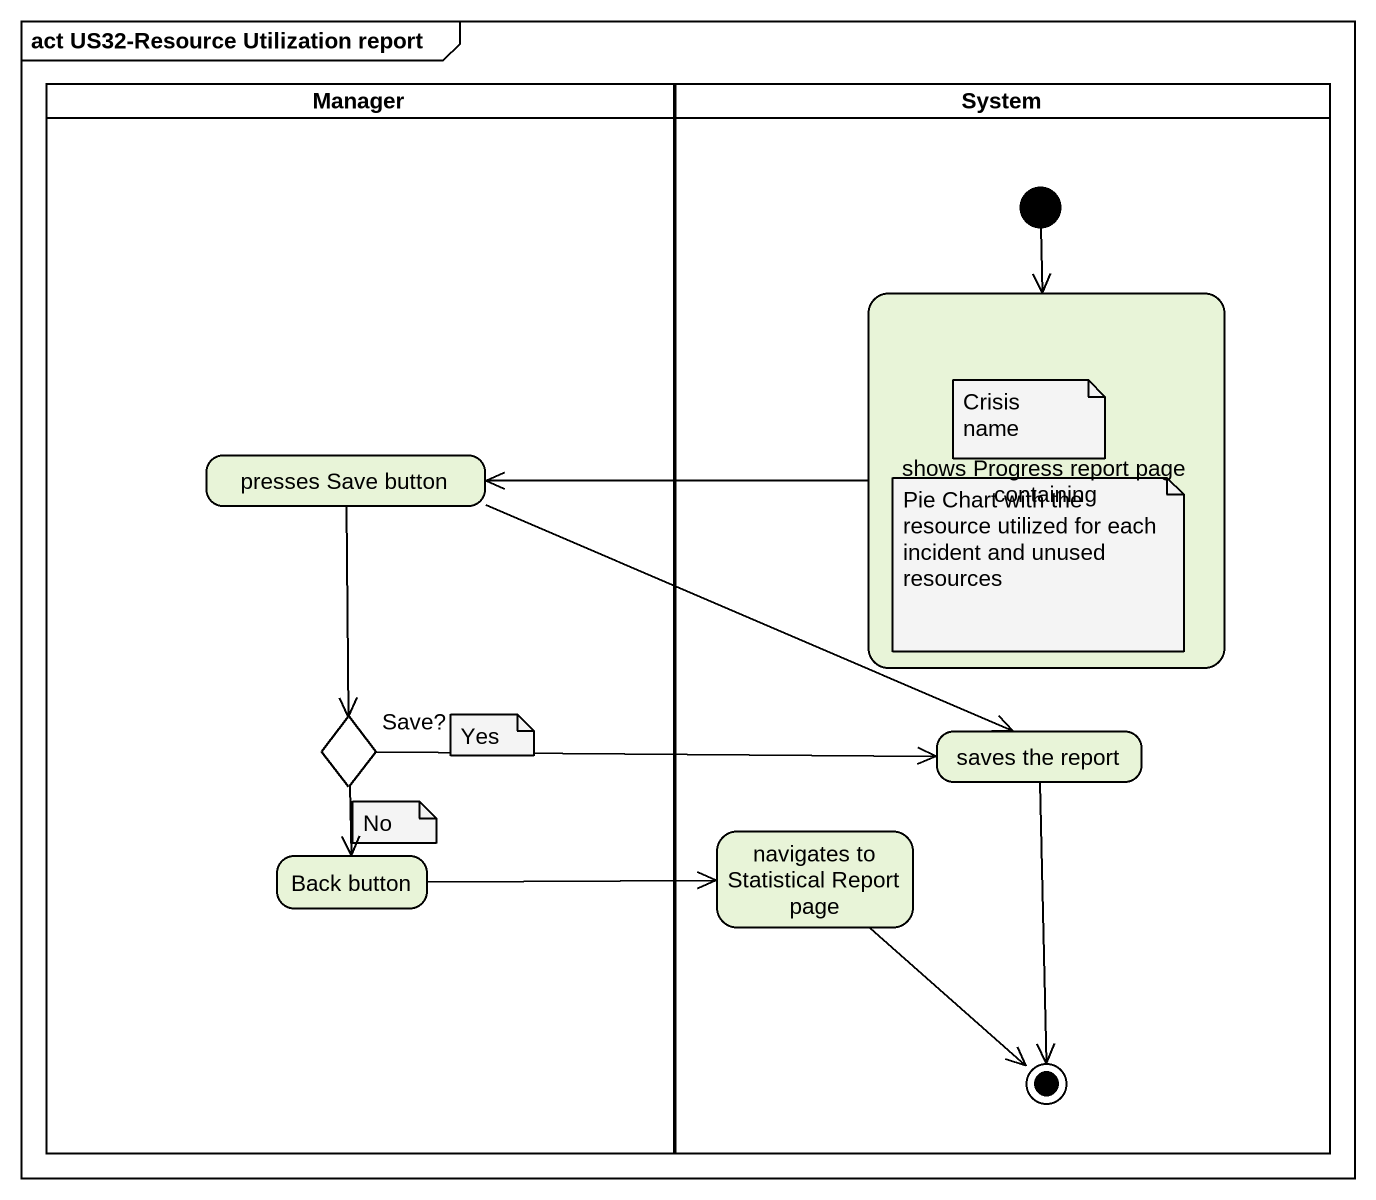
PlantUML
@startuml
mainframe act US32-Resource Utilization report
hide empty description
state Manager <<partition>> {
  state "presses Save button" as presses_Save_button
  state "Save?" as Save <<choice>>
  state "Back button" as Back_button
}
state System <<partition>> {
  state "shows Progress report page containing" as shows_Progress_report_page
  state "saves the report" as saves_the_report
  state "navigates to Statistical Report page" as navigates_to_Statistical
  [*] --> shows_Progress_report_page
  saves_the_report --> [*]
  navigates_to_Statistical --> [*]
}
shows_Progress_report_page -left-> presses_Save_button
presses_Save_button --> Save
presses_Save_button -right-> saves_the_report
Save -right-> saves_the_report
Save --> Back_button
Back_button -right-> navigates_to_Statistical
note as N1
  Crisis name
end note
note as N2
  Pie Chart with the resource utilized for each incident and unused resources
end note
note as N3
  Yes
end note
note as N4
  No
end note
@enduml
